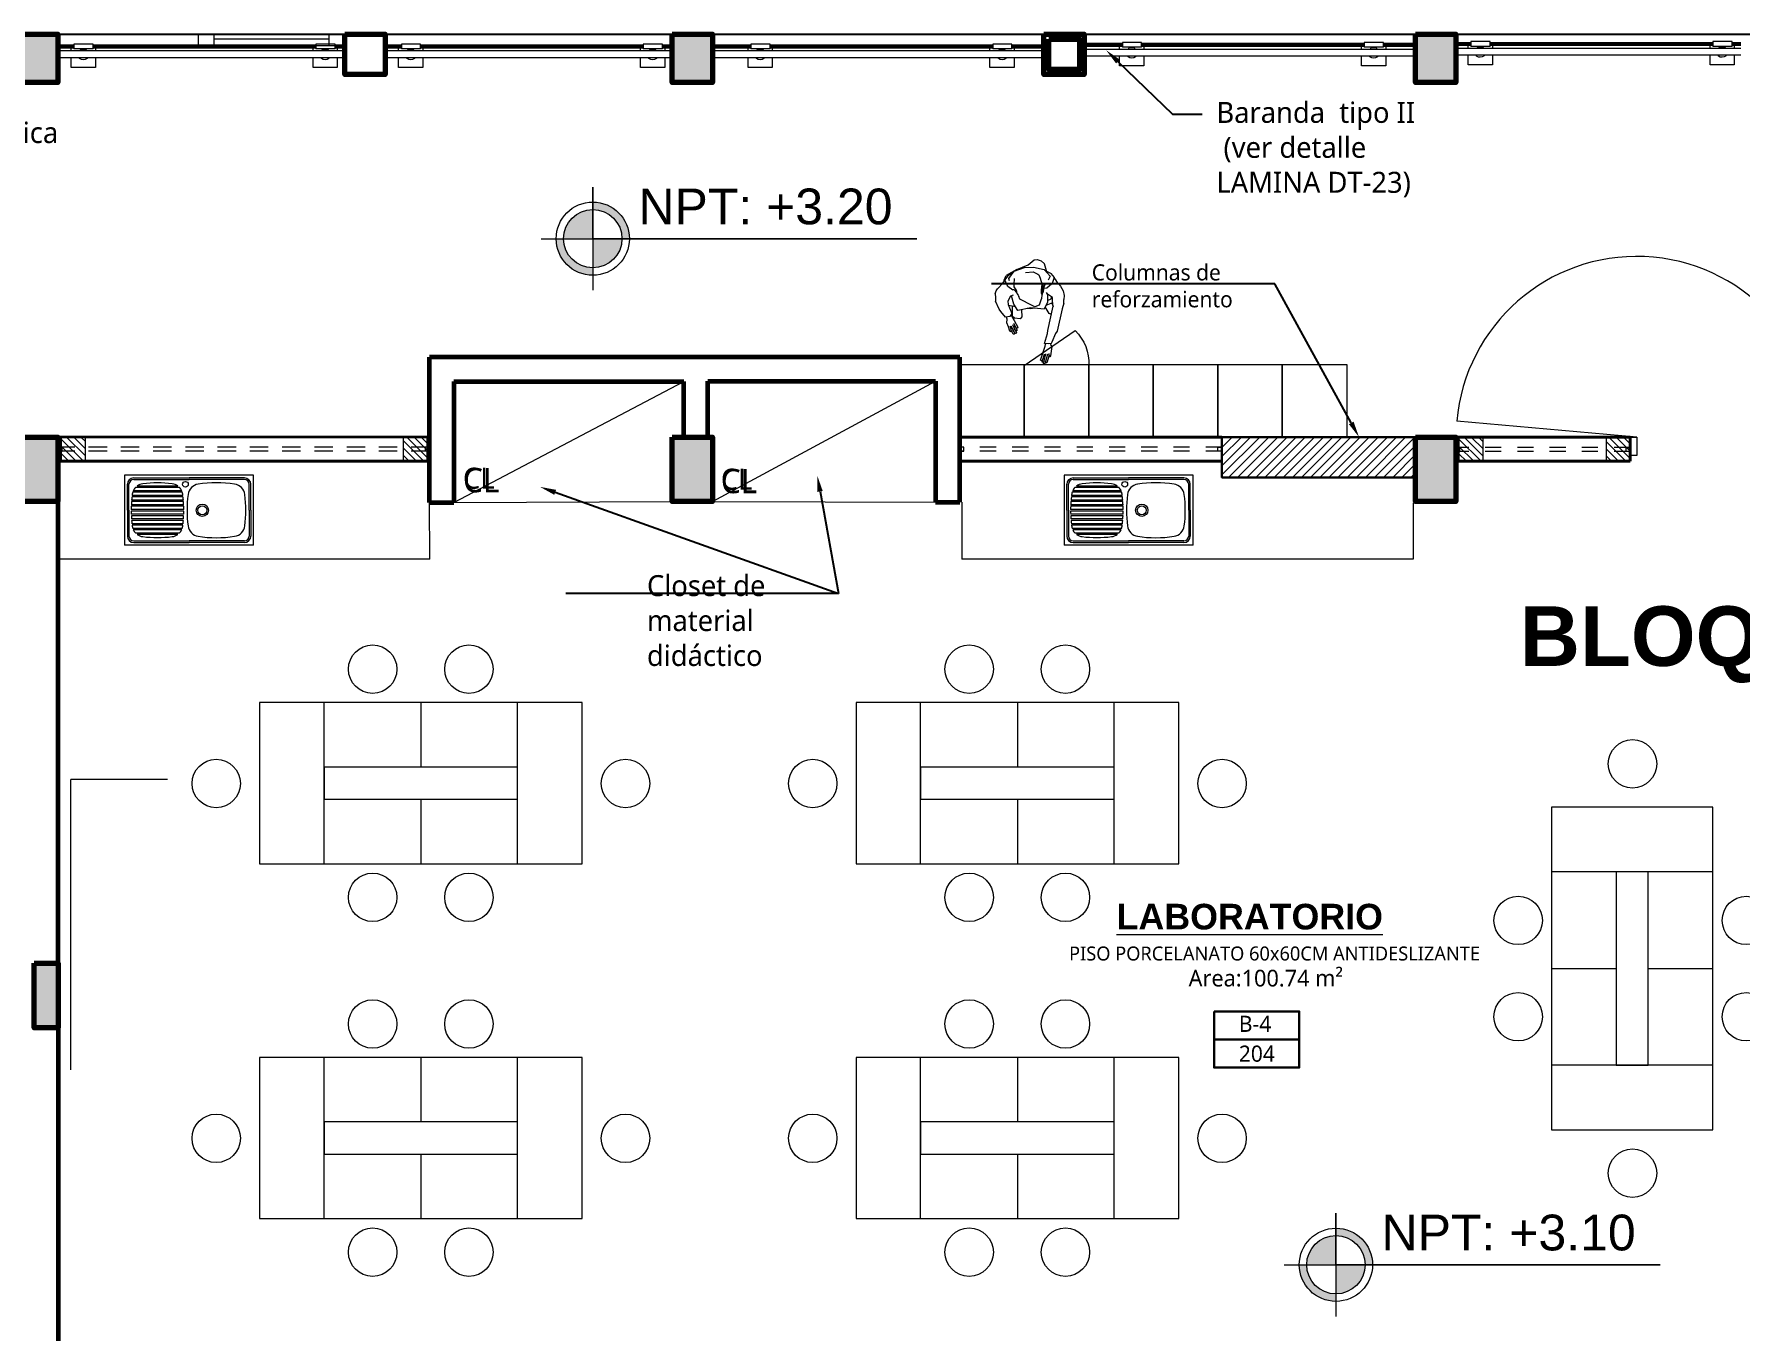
# Model space of a CAD drawing. Header units: metres. Extents: x 28 to 148, y 23 to 113.
# Drawn here: x 97.32 to 107.91, y 39.94 to 47.99 of the extents above; entities that cross this region are included whole.
import ezdxf
from ezdxf import colors
from ezdxf.entities.mleader import LeaderData, LeaderLine
from ezdxf.enums import TextEntityAlignment as Align
from ezdxf.math import Vec2, Vec3

# ---------------------------------------------------------------- set-up
doc = ezdxf.new("R2010")
doc.units = ezdxf.units.M
doc.linetypes.add('DASHED2', pattern=[0.375, 0.25, -0.125])
doc.layers.add('01', color=7, linetype='Continuous', lineweight=5, true_color=0xcc6600)
doc.layers.add('Mobiliario', color=7, linetype='Continuous', lineweight=0, true_color=0x7f7f7f)
for name, color, linetype, lineweight in [('A-FLOR-HRAL', 11, 'Continuous', 9), ('COLUMNAS 50', 32, 'Continuous', 70), ('COLUMNAS REFOR.', 40, 'Continuous', 25), ('COLUMNETASSS', 211, 'Continuous', 20), ('Equipamiento SR', 23, 'Continuous', 0), ('GRAFO 0 BLANCO', 7, 'Continuous', 0), ('GRAFO 02', 7, 'Continuous', 20), ('GRAFO01', 7, 'Continuous', 0), ('letras sr', 7, 'Continuous', 5), ('Mobiliario interno', 251, 'Continuous', 0), ('Muebles', 252, 'Continuous', 0), ('muro bajo', 191, 'Continuous', 40), ('Muros el', 144, 'Continuous', 60), ('PERSONAS', 8, 'Continuous', 0), ('Puertas El', 21, 'Continuous', 15), ('TEXTO 100', 7, 'Continuous', 20), ('TEXTOS-SUBTITULO', 7, 'Continuous', 30), ('Vanos', 140, 'Continuous', 5)]:
    doc.layers.add(name, color=color, linetype=linetype, lineweight=lineweight)
doc.layers.add('perimetroooo', color=3, linetype='Continuous')
doc.styles.add('Generales', font='trebuc.ttf', dxfattribs={"height": 0.1})
doc.styles.add('JOS', font='arial.ttf', dxfattribs={"height": 1})
doc.styles.add('Santa Rosa 1 50', font='trebuc.ttf')
doc.styles.add('TURBO_BASS', font='swisseb.ttf')

# ---------------------------------------------------------------- blocks, each defined once
blk = doc.blocks.new('Barandilla - 50 x 12mm-V72-Nivel 2')
at = {"layer": 'A-FLOR-HRAL'}
for p, q in [((-27, 93), (-88, 93)), ((-88, 93), (-88, 18)), ((-88, 18), (-88, -57)), ((34, 93), (13, 93)), ((25, 3), (25, 34)), ((27, 79), (57, 79)), ((27, 79), (27, -40)), ((57, 79), (57, -40)), ((-88, -57), (-27, -57)), ((13, -57), (34, -57)), ((57, -40), (27, -40))]:
    blk.add_line(p, q, dxfattribs=at)
for centre, radius, start, end in [((-1, 18), 39.4, 144.0345, 215.4043), ((-19, -78), 120, 93.567, 96.3187), ((-19, -78), 120, 68.282, 74.1525), ((-18, 114), 120, 285.3761, 291.1568), ((-18, 114), 120, 263.1201, 265.9881)]:
    blk.add_arc(centre, radius, start, end, dxfattribs=at)
blk = doc.blocks.new('Barandilla - 50 x 12mm-V73-Nivel 2')
at = {"layer": 'A-FLOR-HRAL'}
for p, q in [((-27, 93), (-88, 93)), ((-88, 93), (-88, 18)), ((-88, 18), (-88, -57)), ((34, 93), (13, 93)), ((25, 3), (25, 34)), ((27, 79), (57, 79)), ((27, 79), (27, -40)), ((57, 79), (57, -40)), ((-88, -57), (-27, -57)), ((13, -57), (34, -57)), ((57, -40), (27, -40))]:
    blk.add_line(p, q, dxfattribs=at)
for centre, radius, start, end in [((-1, 18), 39.4, 144.0345, 215.4043), ((-19, -78), 120, 93.584, 96.3187), ((-19, -78), 120, 68.282, 74.185), ((-18, 114), 120, 285.3507, 291.1568), ((-18, 114), 120, 263.1201, 265.9625)]:
    blk.add_arc(centre, radius, start, end, dxfattribs=at)
blk = doc.blocks.new('Barandilla - Barandilla-616438-Nivel 2')
at = {"layer": 'A-FLOR-HRAL'}
for p, q in [((96332, 39643), (96426, 39643)), ((96332, 39635), (96426, 39635)), ((96332, 39633), (96426, 39633)), ((96332, 39625), (96426, 39625)), ((98100, 39605), (96332, 39605)), ((96545, 39643), (97926, 39643)), ((96545, 39635), (97926, 39635)), ((96545, 39633), (97926, 39633)), ((96545, 39625), (97926, 39625)), ((98045, 39643), (98100, 39643)), ((98045, 39635), (98100, 39635)), ((98045, 39633), (98100, 39633)), ((98045, 39625), (98100, 39625)), ((96332, 39565), (98100, 39565))]:
    blk.add_line(p, q, dxfattribs=at)
at = {"extrusion": (0, 0, -1), "zscale": -1, "rotation": 90.00000000000027}
for name, p in [('Barandilla - 50 x 12mm-V73-Nivel 2', (-96466, 39591)), ('Barandilla - 50 x 12mm-V72-Nivel 2', (-97966, 39591))]:
    blk.add_blockref(name, p, dxfattribs=at)
blk = doc.blocks.new('Barandilla - 50 x 12mm-V74-Nivel 2')
at = {"layer": 'A-FLOR-HRAL'}
for p, q in [((-27, 93), (-88, 93)), ((-88, 93), (-88, 18)), ((-88, 18), (-88, -57)), ((34, 93), (13, 93)), ((25, 3), (25, 34)), ((27, 79), (57, 79)), ((27, 79), (27, -40)), ((57, 79), (57, -40)), ((-88, -57), (-27, -57)), ((13, -57), (34, -57)), ((57, -40), (27, -40))]:
    blk.add_line(p, q, dxfattribs=at)
for centre, radius, start, end in [((-1, 18), 39.4, 144.0345, 215.4043), ((-19, -78), 120, 93.5465, 96.3187), ((-19, -78), 120, 68.282, 74.1525), ((-18, 114), 120, 285.3761, 291.1568), ((-18, 114), 120, 263.1201, 266.0073)]:
    blk.add_arc(centre, radius, start, end, dxfattribs=at)
blk = doc.blocks.new('Barandilla - 50 x 12mm-V75-Nivel 2')
at = {"layer": 'A-FLOR-HRAL'}
for p, q in [((-27, 93), (-88, 93)), ((-88, 93), (-88, 18)), ((-88, 18), (-88, -57)), ((34, 93), (13, 93)), ((25, 3), (25, 34)), ((27, 79), (57, 79)), ((27, 79), (27, -40)), ((57, 79), (57, -40)), ((-88, -57), (-27, -57)), ((13, -57), (34, -57)), ((57, -40), (27, -40))]:
    blk.add_line(p, q, dxfattribs=at)
for centre, radius, start, end in [((-1, 18), 39.4, 144.0345, 215.4043), ((-19, -78), 120, 93.584, 96.3187), ((-19, -78), 120, 68.282, 74.204), ((-18, 114), 120, 285.3307, 291.1568), ((-18, 114), 120, 263.1201, 265.9625)]:
    blk.add_arc(centre, radius, start, end, dxfattribs=at)
blk = doc.blocks.new('Barandilla - Barandilla-616492-Nivel 2')
at = {"layer": 'A-FLOR-HRAL'}
for p, q in [((94028, 39638), (94265, 39638)), ((94028, 39630), (94265, 39630)), ((94028, 39628), (94265, 39628)), ((94028, 39620), (94265, 39620)), ((96082, 39600), (94028, 39600)), ((94384, 39638), (95765, 39638)), ((94384, 39630), (95765, 39630)), ((94384, 39628), (95765, 39628)), ((94384, 39620), (95765, 39620)), ((95884, 39638), (96082, 39638)), ((95884, 39630), (96082, 39630)), ((95884, 39628), (96082, 39628)), ((95884, 39620), (96082, 39620)), ((94028, 39560), (96082, 39560))]:
    blk.add_line(p, q, dxfattribs=at)
at = {"extrusion": (0, 0, -1), "zscale": -1, "rotation": 90.00000000000024}
for name, p in [('Barandilla - 50 x 12mm-V75-Nivel 2', (-94305, 39586)), ('Barandilla - 50 x 12mm-V74-Nivel 2', (-95805, 39586))]:
    blk.add_blockref(name, p, dxfattribs=at)
blk = doc.blocks.new('Barandilla - 50 x 12mm-V76-Nivel 2')
at = {"layer": 'A-FLOR-HRAL'}
for p, q in [((-27, 93), (-88, 93)), ((-88, 93), (-88, 18)), ((-88, 18), (-88, -57)), ((34, 93), (13, 93)), ((25, 3), (25, 34)), ((27, 79), (57, 79)), ((27, 79), (27, -40)), ((57, 79), (57, -40)), ((-88, -57), (-27, -57)), ((13, -57), (34, -57)), ((57, -40), (27, -40))]:
    blk.add_line(p, q, dxfattribs=at)
for centre, radius, start, end in [((-1, 18), 39.4, 144.0345, 215.4043), ((-19, -78), 120, 93.5465, 96.3187), ((-19, -78), 120, 68.282, 74.1525), ((-18, 114), 120, 285.3761, 291.1568), ((-18, 114), 120, 263.1201, 266.0073)]:
    blk.add_arc(centre, radius, start, end, dxfattribs=at)
blk = doc.blocks.new('Barandilla - 50 x 12mm-V77-Nivel 2')
at = {"layer": 'A-FLOR-HRAL'}
for p, q in [((-27, 93), (-88, 93)), ((-88, 93), (-88, 18)), ((-88, 18), (-88, -57)), ((34, 93), (13, 93)), ((25, 3), (25, 34)), ((27, 79), (57, 79)), ((27, 79), (27, -40)), ((57, 79), (57, -40)), ((-88, -57), (-27, -57)), ((13, -57), (34, -57)), ((57, -40), (27, -40))]:
    blk.add_line(p, q, dxfattribs=at)
for centre, radius, start, end in [((-1, 18), 39.4, 144.0345, 215.4043), ((-19, -78), 120, 93.584, 96.3187), ((-19, -78), 120, 68.282, 74.204), ((-18, 114), 120, 285.3307, 291.1568), ((-18, 114), 120, 263.1201, 265.9625)]:
    blk.add_arc(centre, radius, start, end, dxfattribs=at)
blk = doc.blocks.new('Barandilla - Barandilla-616548-Nivel 2')
at = {"layer": 'A-FLOR-HRAL'}
for p, q in [((91723, 39628), (91961, 39628)), ((91723, 39620), (91961, 39620)), ((91723, 39618), (91961, 39618)), ((91723, 39610), (91961, 39610)), ((93778, 39590), (91723, 39590)), ((92080, 39628), (93461, 39628)), ((92080, 39620), (93461, 39620)), ((92080, 39618), (93461, 39618)), ((92080, 39610), (93461, 39610)), ((93580, 39628), (93778, 39628)), ((93580, 39620), (93778, 39620)), ((93580, 39618), (93778, 39618)), ((93580, 39610), (93778, 39610)), ((91723, 39550), (93778, 39550))]:
    blk.add_line(p, q, dxfattribs=at)
at = {"extrusion": (0, 0, -1), "zscale": -1, "rotation": 90.00000000000024}
for name, p in [('Barandilla - 50 x 12mm-V77-Nivel 2', (-92001, 39576)), ('Barandilla - 50 x 12mm-V76-Nivel 2', (-93501, 39576))]:
    blk.add_blockref(name, p, dxfattribs=at)
blk = doc.blocks.new('Barandilla - 50 x 12mm-V78-Nivel 2')
at = {"layer": 'A-FLOR-HRAL'}
for p, q in [((-27, 93), (-88, 93)), ((-88, 93), (-88, 18)), ((-88, 18), (-88, -57)), ((34, 93), (13, 93)), ((25, 3), (25, 34)), ((27, 79), (57, 79)), ((27, 79), (27, -40)), ((57, 79), (57, -40)), ((-88, -57), (-27, -57)), ((13, -57), (34, -57)), ((57, -40), (27, -40))]:
    blk.add_line(p, q, dxfattribs=at)
for centre, radius, start, end in [((-1, 18), 39.4, 144.0345, 215.4043), ((-19, -78), 120, 93.566, 96.3187), ((-19, -78), 120, 68.282, 74.1525), ((-18, 114), 120, 285.3761, 291.1568), ((-18, 114), 120, 263.1201, 265.989)]:
    blk.add_arc(centre, radius, start, end, dxfattribs=at)
blk = doc.blocks.new('Barandilla - 50 x 12mm-V79-Nivel 2')
at = {"layer": 'A-FLOR-HRAL'}
for p, q in [((-27, 93), (-88, 93)), ((-88, 93), (-88, 18)), ((-88, 18), (-88, -57)), ((34, 93), (13, 93)), ((25, 3), (25, 34)), ((27, 79), (57, 79)), ((27, 79), (27, -40)), ((57, 79), (57, -40)), ((-88, -57), (-27, -57)), ((13, -57), (34, -57)), ((57, -40), (27, -40))]:
    blk.add_line(p, q, dxfattribs=at)
for centre, radius, start, end in [((-1, 18), 39.4, 144.0345, 215.4043), ((-19, -78), 120, 93.584, 96.3187), ((-19, -78), 120, 68.282, 74.1859), ((-18, 114), 120, 285.3497, 291.1568), ((-18, 114), 120, 263.1201, 265.9625)]:
    blk.add_arc(centre, radius, start, end, dxfattribs=at)
blk = doc.blocks.new('Barandilla - Barandilla-616607-Nivel 2')
at = {"layer": 'A-FLOR-HRAL'}
for p, q in [((89694, 39628), (89794, 39628)), ((89694, 39620), (89794, 39620)), ((89694, 39618), (89794, 39618)), ((89694, 39610), (89794, 39610)), ((91473, 39590), (89694, 39590)), ((89913, 39628), (91294, 39628)), ((89913, 39620), (91294, 39620)), ((89913, 39618), (91294, 39618)), ((89913, 39610), (91294, 39610)), ((91413, 39628), (91473, 39628)), ((91413, 39620), (91473, 39620)), ((91413, 39618), (91473, 39618)), ((91413, 39610), (91473, 39610)), ((89694, 39550), (91473, 39550))]:
    blk.add_line(p, q, dxfattribs=at)
at = {"extrusion": (0, 0, -1), "zscale": -1, "rotation": 90.00000000000027}
for name, p in [('Barandilla - 50 x 12mm-V79-Nivel 2', (-89834, 39576)), ('Barandilla - 50 x 12mm-V78-Nivel 2', (-91334, 39576))]:
    blk.add_blockref(name, p, dxfattribs=at)
blk = doc.blocks.new('Barandilla - 50 x 12mm-V80-Nivel 2')
at = {"layer": 'A-FLOR-HRAL'}
for p, q in [((-27, 93), (-88, 93)), ((-88, 93), (-88, 18)), ((-88, 18), (-88, -57)), ((34, 93), (13, 93)), ((25, 3), (25, 34)), ((27, 79), (57, 79)), ((27, 79), (27, -40)), ((57, 79), (57, -40)), ((-88, -57), (-27, -57)), ((13, -57), (34, -57)), ((57, -40), (27, -40))]:
    blk.add_line(p, q, dxfattribs=at)
for centre, radius, start, end in [((-1, 18), 39.4, 144.0345, 215.4043), ((-19, -78), 120, 93.566, 96.3187), ((-19, -78), 120, 68.282, 74.1525), ((-18, 114), 120, 285.3761, 291.1568), ((-18, 114), 120, 263.1201, 265.989)]:
    blk.add_arc(centre, radius, start, end, dxfattribs=at)
blk = doc.blocks.new('Barandilla - 50 x 12mm-V81-Nivel 2')
at = {"layer": 'A-FLOR-HRAL'}
for p, q in [((-27, 93), (-88, 93)), ((-88, 93), (-88, 18)), ((-88, 18), (-88, -57)), ((34, 93), (13, 93)), ((25, 3), (25, 34)), ((27, 79), (57, 79)), ((27, 79), (27, -40)), ((57, 79), (57, -40)), ((-88, -57), (-27, -57)), ((13, -57), (34, -57)), ((57, -40), (27, -40))]:
    blk.add_line(p, q, dxfattribs=at)
for centre, radius, start, end in [((-1, 18), 39.4, 144.0345, 215.4043), ((-19, -78), 120, 93.584, 96.3187), ((-19, -78), 120, 68.282, 74.1859), ((-18, 114), 120, 285.3497, 291.1568), ((-18, 114), 120, 263.1201, 265.9625)]:
    blk.add_arc(centre, radius, start, end, dxfattribs=at)
blk = doc.blocks.new('Barandilla - Barandilla-616686-Nivel 2')
at = {"layer": 'A-FLOR-HRAL'}
for p, q in [((87664, 39628), (87764, 39628)), ((87664, 39620), (87764, 39620)), ((87664, 39618), (87764, 39618)), ((87664, 39610), (87764, 39610)), ((89444, 39590), (87664, 39590)), ((87883, 39628), (89264, 39628)), ((87883, 39620), (89264, 39620)), ((87883, 39618), (89264, 39618)), ((87883, 39610), (89264, 39610)), ((89383, 39628), (89444, 39628)), ((89383, 39620), (89444, 39620)), ((89383, 39618), (89444, 39618)), ((89383, 39610), (89444, 39610)), ((87664, 39550), (89444, 39550))]:
    blk.add_line(p, q, dxfattribs=at)
at = {"extrusion": (0, 0, -1), "zscale": -1, "rotation": 90.00000000000027}
for name, p in [('Barandilla - 50 x 12mm-V81-Nivel 2', (-87804, 39576)), ('Barandilla - 50 x 12mm-V80-Nivel 2', (-89304, 39576))]:
    blk.add_blockref(name, p, dxfattribs=at)
blk = doc.blocks.new('A$C5A0F33B4')
at = {"layer": 'Puertas El', "linetype": 'Continuous'}
blk.add_line((1.12, 1.16), (1.218, 2.276), dxfattribs=at)
at = {"layer": 'Puertas El', "linetype": 'ByBlock'}
for p, q in [((1.005, 1.16), (1.005, 1.2)), ((1.005, 1.2), (1.12, 1.2)), ((1.12, 1.2), (1.005, 1.2)), ((1.12, 1.2), (1.12, 1.16)), ((1.12, 1.16), (1.005, 1.16)), ((1.005, 0), (1.005, 0.04)), ((1.005, 0.04), (1.12, 0.04)), ((1.12, 0), (1.005, 0)), ((1.12, 0), (1.005, 0)), ((1.12, 0), (1.005, 0)), ((1.12, 0.04), (1.12, 0))]:
    blk.add_line(p, q, dxfattribs=at)
blk.add_arc((1.12, 1.16), 1.12, 270, 85, dxfattribs=at)
blk = doc.blocks.new('LAB')
at = {"layer": 'Mobiliario interno'}
for points in [[(-39.023, -24.003), (-39.023, -25.003), (-37.023, -25.003), (-37.023, -24.003), (-39.023, -24.003)], [(-38.623, -25.003), (-38.623, -24.003)], [(-38.023, -24.003), (-38.023, -24.403)], [(-37.423, -25.003), (-37.423, -24.003)], [(-38.023, -24.603), (-38.023, -25.003)]]:
    blk.add_lwpolyline(points, dxfattribs=at)
blk.add_lwpolyline([(-38.623, -24.403), (-38.623, -24.603), (-37.423, -24.603), (-37.423, -24.403)], close=True, dxfattribs=at)
for centre in [(-38.322, -23.796), (-37.725, -23.796), (-39.292, -24.505), (-36.754, -24.505), (-38.322, -25.211), (-37.725, -25.211)]:
    blk.add_circle(centre, 0.15, dxfattribs=at)
blk = doc.blocks.new('A$C64627D36')
at = {"layer": 'Equipamiento SR'}
for p, q in [((1.133, 1.548), (1.133, 1.113)), ((1.933, 1.548), (1.133, 1.548)), ((1.15, 1.33), (1.15, 1.491)), ((1.16, 1.33), (1.16, 1.491)), ((1.19, 1.531), (1.533, 1.531)), ((1.19, 1.521), (1.533, 1.521)), ((1.876, 1.531), (1.533, 1.531)), ((1.876, 1.521), (1.533, 1.521)), ((1.906, 1.33), (1.906, 1.491)), ((1.916, 1.33), (1.916, 1.491)), ((1.933, 1.113), (1.933, 1.548)), ((1.498, 1.384), (1.176, 1.384)), ((1.498, 1.384), (1.176, 1.384)), ((1.497, 1.393), (1.177, 1.393)), ((1.495, 1.413), (1.179, 1.413)), ((1.495, 1.413), (1.179, 1.413)), ((1.494, 1.422), (1.18, 1.422)), ((1.491, 1.442), (1.183, 1.442)), ((1.487, 1.451), (1.187, 1.451)), ((1.474, 1.471), (1.2, 1.471)), ((1.464, 1.48), (1.21, 1.48)), ((1.15, 1.33), (1.15, 1.17)), ((1.16, 1.33), (1.16, 1.17)), ((1.5, 1.355), (1.174, 1.355)), ((1.5, 1.335), (1.174, 1.335)), ((1.5, 1.325), (1.174, 1.325)), ((1.5, 1.305), (1.174, 1.305)), ((1.499, 1.364), (1.175, 1.364)), ((1.499, 1.296), (1.175, 1.296)), ((1.498, 1.276), (1.176, 1.276)), ((1.498, 1.276), (1.176, 1.276)), ((1.906, 1.33), (1.906, 1.17)), ((1.916, 1.33), (1.916, 1.17)), ((1.497, 1.267), (1.177, 1.267)), ((1.495, 1.247), (1.179, 1.247)), ((1.495, 1.247), (1.179, 1.247)), ((1.494, 1.238), (1.18, 1.238)), ((1.491, 1.218), (1.183, 1.218)), ((1.487, 1.209), (1.187, 1.209)), ((1.474, 1.189), (1.2, 1.189)), ((1.464, 1.18), (1.21, 1.18)), ((1.933, 1.113), (1.133, 1.113)), ((1.19, 1.14), (1.533, 1.14)), ((1.19, 1.13), (1.533, 1.13)), ((1.876, 1.14), (1.533, 1.14)), ((1.876, 1.13), (1.533, 1.13)), ((1.77, 1.113), (1.77, 1.113))]:
    blk.add_line(p, q, dxfattribs=at)
for centre, radius in [((1.51, 1.491), 0.0175), ((1.615, 1.33), 0.038), ((1.615, 1.33), 0.0275)]:
    blk.add_circle(centre, radius, dxfattribs=at)
for centre, radius, start, end in [((1.19, 1.491), 0.04, 90, 180), ((1.19, 1.491), 0.03, 90, 180), ((1.255, 1.42), 0.075, 96.9793, 126.4305), ((1.337, 0.75), 0.75, 83.0207, 96.9793), ((1.419, 1.42), 0.075, 53.5695, 83.0207), ((1.601, 1.418), 0.075, 98.6781, 172.5788), ((1.702, 0.75), 0.75, 81.3219, 98.6781), ((1.804, 1.418), 0.075, 7.4212, 81.3219), ((1.876, 1.491), 0.04, 0, 90), ((1.876, 1.491), 0.03, 0, 90), ((1.924, 1.33), 0.75, 175.8711, 177.4017), ((1.924, 1.33), 0.75, 173.6463, 175.1815), ((1.924, 1.33), 0.75, 172.3671, 172.954), ((1.255, 1.42), 0.075, 162.6678, 172.3671), ((1.255, 1.42), 0.075, 136.7976, 155.2972), ((1.419, 1.42), 0.075, 24.7028, 43.2024), ((1.419, 1.42), 0.075, 7.6329, 17.3322), ((0.75, 1.33), 0.75, 7.046, 7.6329), ((0.75, 1.33), 0.75, 4.8185, 6.3537), ((0.75, 1.33), 0.75, 2.5983, 4.1289), ((2.27, 1.33), 0.75, 172.5788, 187.4212), ((1.135, 1.33), 0.75, 352.5788, 7.4212), ((1.924, 1.33), 0.75, 178.0898, 179.618), ((1.924, 1.33), 0.75, 180.382, 181.9102), ((1.924, 1.33), 0.75, 182.5983, 184.1289), ((0.75, 1.33), 0.75, 355.8711, 357.4017), ((0.75, 1.33), 0.75, 0.382, 1.9102), ((0.75, 1.33), 0.75, 358.0898, 359.618), ((1.19, 1.17), 0.04, 180, 270), ((1.19, 1.17), 0.03, 180, 270), ((1.924, 1.33), 0.75, 184.8185, 186.3537), ((1.924, 1.33), 0.75, 187.046, 187.6329), ((1.255, 1.241), 0.075, 187.6329, 197.3322), ((1.255, 1.241), 0.075, 204.7028, 223.2024), ((1.255, 1.241), 0.075, 233.5695, 263.0207), ((1.337, 1.911), 0.75, 263.0207, 276.9793), ((1.419, 1.241), 0.075, 276.9793, 306.4305), ((1.419, 1.241), 0.075, 316.7976, 335.2972), ((1.419, 1.241), 0.075, 342.6678, 352.3671), ((0.75, 1.33), 0.75, 352.3671, 352.954), ((0.75, 1.33), 0.75, 353.6463, 355.1815), ((1.601, 1.243), 0.075, 187.4212, 261.3219), ((1.702, 1.91), 0.75, 261.3219, 278.6781), ((1.804, 1.243), 0.075, 278.6781, 352.5788), ((1.876, 1.17), 0.04, 270, 0), ((1.876, 1.17), 0.03, 270, 0)]:
    blk.add_arc(centre, radius, start, end, dxfattribs=at)
blk = doc.blocks.new('A$C196F1E11')
at = {"layer": '01', "lineweight": 5}
h = blk.add_hatch(dxfattribs=at)
h.set_pattern_fill('ANSI31', scale=0.01, angle=-90)
h.set_pattern_definition([(315, (-134.044812, -149.728227), (0.0224506403, 0.0224506403), [])])
h.paths.add_polyline_path([(0, 0.15), (0, 0), (0.15, 0), (0.15, 0.15)])
at = {"layer": 'COLUMNETASSS', "color": 7, "lineweight": 5}
blk.add_lwpolyline([(0, 0.15), (0, 0), (0.15, 0), (0.15, 0.15)], close=True, dxfattribs=at)
blk = doc.blocks.new('A$C0F2E3FFB')
at = {"layer": 'PERSONAS'}
for p, q in [((0.326, 0.709), (0.322, 0.706)), ((0.322, 0.706), (0.338, 0.65)), ((0.332, 0.709), (0.326, 0.709)), ((0.336, 0.718), (0.331, 0.716)), ((0.331, 0.716), (0.349, 0.65)), ((0.336, 0.698), (0.332, 0.709)), ((0.341, 0.719), (0.336, 0.718)), ((0.349, 0.696), (0.341, 0.719)), ((0.35, 0.712), (0.346, 0.71)), ((0.346, 0.71), (0.362, 0.65)), ((0.355, 0.712), (0.35, 0.712)), ((0.371, 0.66), (0.355, 0.712)), ((0.316, 0.697), (0.312, 0.693)), ((0.312, 0.693), (0.331, 0.632)), ((0.321, 0.699), (0.316, 0.697)), ((0.331, 0.678), (0.321, 0.699)), ((0.331, 0.632), (0.343, 0.597)), ((0.343, 0.597), (0.346, 0.585)), ((0.372, 0.667), (0.371, 0.648)), ((0.376, 0.67), (0.372, 0.667)), ((0.38, 0.663), (0.376, 0.67)), ((0.384, 0.631), (0.38, 0.663)), ((0.381, 0.588), (0.39, 0.599)), ((0.39, 0.599), (0.384, 0.631)), ((0.1, 0.494), (0.091, 0.465)), ((0.104, 0.497), (0.1, 0.494)), ((0.1, 0.457), (0.106, 0.477)), ((0.11, 0.498), (0.104, 0.497)), ((0.106, 0.477), (0.11, 0.498)), ((0.124, 0.514), (0.107, 0.483)), ((0.108, 0.458), (0.134, 0.51)), ((0.118, 0.448), (0.145, 0.505)), ((0.136, 0.508), (0.121, 0.486)), ((0.129, 0.515), (0.124, 0.514)), ((0.125, 0.439), (0.15, 0.488)), ((0.134, 0.51), (0.129, 0.515)), ((0.141, 0.492), (0.131, 0.475)), ((0.147, 0.473), (0.133, 0.455)), ((0.141, 0.509), (0.136, 0.508)), ((0.145, 0.505), (0.141, 0.509)), ((0.146, 0.492), (0.141, 0.492)), ((0.15, 0.488), (0.146, 0.492)), ((0.152, 0.474), (0.147, 0.473)), ((0.155, 0.467), (0.152, 0.474)), ((0.364, 0.581), (0.339, 0.578)), ((0.339, 0.578), (0.36, 0.51)), ((0.346, 0.585), (0.348, 0.579)), ((0.36, 0.51), (0.362, 0.49)), ((0.362, 0.49), (0.398, 0.322)), ((0.384, 0.578), (0.364, 0.581)), ((0.382, 0.578), (0.381, 0.588)), ((0.39, 0.57), (0.384, 0.578)), ((0.415, 0.509), (0.39, 0.57)), ((0.426, 0.494), (0.415, 0.509)), ((0.461, 0.339), (0.426, 0.494)), ((0.037, 0.358), (0.026, 0.342)), ((0.07, 0.397), (0.037, 0.358)), ((0.099, 0.393), (0.07, 0.397)), ((0.081, 0.411), (0.077, 0.396)), ((0.091, 0.465), (0.08, 0.437)), ((0.08, 0.437), (0.081, 0.411)), ((0.088, 0.31), (0.114, 0.371)), ((0.114, 0.371), (0.099, 0.393)), ((0.106, 0.382), (0.111, 0.389)), ((0.111, 0.389), (0.113, 0.393)), ((0.113, 0.393), (0.129, 0.42)), ((0.132, 0.404), (0.118, 0.392)), ((0.132, 0.404), (0.118, 0.392)), ((0.118, 0.392), (0.118, 0.322)), ((0.118, 0.392), (0.118, 0.322)), ((0.129, 0.42), (0.155, 0.467)), ((0.171, 0.409), (0.132, 0.404)), ((0.171, 0.409), (0.132, 0.404)), ((0.183, 0.394), (0.171, 0.409)), ((0.183, 0.394), (0.171, 0.409)), ((0.18, 0.346), (0.183, 0.394)), ((0.18, 0.346), (0.183, 0.394)), ((0.371, 0.371), (0.344, 0.327)), ((0.388, 0.378), (0.371, 0.371)), ((0.386, 0.377), (0.371, 0.371)), ((0, 0.237), (0.002, 0.262)), ((0, 0.237), (0.005, 0.217)), ((0.026, 0.342), (0.001, 0.288)), ((0.002, 0.263), (0.001, 0.288)), ((0.087, 0.287), (0.088, 0.31)), ((0.105, 0.253), (0.087, 0.287)), ((0.14, 0.327), (0.091, 0.316)), ((0.124, 0.246), (0.105, 0.253)), ((0.127, 0.307), (0.112, 0.251)), ((0.14, 0.327), (0.118, 0.322)), ((0.155, 0.351), (0.127, 0.307)), ((0.148, 0.234), (0.157, 0.245)), ((0.245, 0.333), (0.155, 0.351)), ((0.157, 0.245), (0.162, 0.254)), ((0.168, 0.273), (0.162, 0.254)), ((0.183, 0.28), (0.168, 0.273)), ((0.241, 0.311), (0.183, 0.28)), ((0.245, 0.34), (0.219, 0.338)), ((0.273, 0.327), (0.241, 0.311)), ((0.336, 0.342), (0.245, 0.333)), ((0.269, 0.336), (0.245, 0.34)), ((0.301, 0.315), (0.273, 0.327)), ((0.314, 0.28), (0.301, 0.315)), ((0.318, 0.268), (0.314, 0.28)), ((0.316, 0.231), (0.319, 0.236)), ((0.32, 0.246), (0.318, 0.268)), ((0.319, 0.236), (0.32, 0.246)), ((0.324, 0.23), (0.32, 0.246)), ((0.359, 0.295), (0.336, 0.342)), ((0.395, 0.299), (0.348, 0.317)), ((0.36, 0.239), (0.352, 0.228)), ((0.36, 0.239), (0.359, 0.295)), ((0.394, 0.263), (0.36, 0.239)), ((0.377, 0.275), (0.361, 0.282)), ((0.377, 0.275), (0.361, 0.282)), ((0.384, 0.268), (0.377, 0.275)), ((0.384, 0.268), (0.394, 0.272)), ((0.384, 0.256), (0.384, 0.268)), ((0.389, 0.301), (0.398, 0.324)), ((0.398, 0.322), (0.394, 0.287)), ((0.394, 0.287), (0.394, 0.263)), ((0.394, 0.287), (0.394, 0.287)), ((0.394, 0.287), (0.394, 0.287)), ((0.472, 0.302), (0.461, 0.339)), ((0.468, 0.216), (0.475, 0.248)), ((0.472, 0.302), (0.473, 0.276)), ((0.475, 0.248), (0.473, 0.276)), ((0.005, 0.217), (0.014, 0.203)), ((0.014, 0.203), (0.024, 0.194)), ((0.024, 0.194), (0.044, 0.169)), ((0.044, 0.169), (0.061, 0.152)), ((0.044, 0.169), (0.074, 0.158)), ((0.061, 0.152), (0.06, 0.142)), ((0.06, 0.142), (0.074, 0.11)), ((0.082, 0.176), (0.066, 0.141)), ((0.087, 0.112), (0.066, 0.141)), ((0.086, 0.183), (0.082, 0.176)), ((0.086, 0.183), (0.121, 0.209)), ((0.098, 0.146), (0.093, 0.13)), ((0.093, 0.13), (0.129, 0.081)), ((0.129, 0.21), (0.121, 0.209)), ((0.129, 0.21), (0.147, 0.227)), ((0.143, 0.209), (0.131, 0.188)), ((0.131, 0.188), (0.131, 0.173)), ((0.131, 0.173), (0.133, 0.132)), ((0.143, 0.209), (0.148, 0.234)), ((0.3, 0.106), (0.309, 0.128)), ((0.309, 0.128), (0.321, 0.168)), ((0.315, 0.207), (0.316, 0.231)), ((0.319, 0.192), (0.315, 0.207)), ((0.321, 0.168), (0.319, 0.192)), ((0.33, 0.225), (0.324, 0.23)), ((0.324, 0.207), (0.324, 0.23)), ((0.34, 0.177), (0.324, 0.215)), ((0.33, 0.163), (0.324, 0.207)), ((0.333, 0.199), (0.33, 0.225)), ((0.356, 0.198), (0.333, 0.199)), ((0.345, 0.167), (0.34, 0.177)), ((0.39, 0.167), (0.356, 0.198)), ((0.378, 0.115), (0.365, 0.142)), ((0.382, 0.097), (0.405, 0.123)), ((0.393, 0.159), (0.39, 0.167)), ((0.405, 0.123), (0.393, 0.159)), ((0.404, 0.127), (0.409, 0.133)), ((0.409, 0.133), (0.426, 0.158)), ((0.426, 0.158), (0.438, 0.169)), ((0.438, 0.169), (0.448, 0.183)), ((0.448, 0.183), (0.468, 0.216)), ((0.148, 0.07), (0.074, 0.11)), ((0.121, 0.091), (0.087, 0.112)), ((0.129, 0.081), (0.2, 0.055)), ((0.148, 0.07), (0.226, 0.037)), ((0.197, 0.056), (0.148, 0.07)), ((0.2, 0.055), (0.263, 0.052)), ((0.207, 0.089), (0.26, 0.086)), ((0.226, 0.037), (0.268, 0.003)), ((0.26, 0.086), (0.293, 0.102)), ((0.263, 0.052), (0.337, 0.07)), ((0.268, 0.003), (0.289, 0)), ((0.289, 0), (0.317, 0.01)), ((0.293, 0.102), (0.3, 0.106)), ((0.317, 0.01), (0.34, 0.031)), ((0.337, 0.07), (0.378, 0.115)), ((0.34, 0.073), (0.381, 0.094)), ((0.353, 0.079), (0.34, 0.031)), ((0.381, 0.094), (0.382, 0.097))]:
    blk.add_line(p, q, dxfattribs=at)

msp = doc.modelspace()

# ---------------------------------------------------------------- hatches: boundary and pattern name
at = {"layer": 'GRAFO 0 BLANCO', "true_color": 0x939598}
h = msp.add_hatch(color=252, dxfattribs=at)
h.dxf.hatch_style = 1
h.paths.add_polyline_path([(118.575, 47.988), (118.825, 47.988), (118.825, 47.688), (118.575, 47.688)])
h.paths.add_polyline_path([(114.764, 47.988), (114.514, 47.988), (114.513, 47.588), (114.763, 47.588)])
h.paths.add_polyline_path([(110.174, 47.988), (109.924, 47.988), (109.923, 47.588), (110.173, 47.588)])
h.paths.add_polyline_path([(105.888, 47.988), (106.138, 47.988), (106.138, 47.688), (105.888, 47.688)])
h.paths.add_polyline_path([(101.28, 47.988), (101.53, 47.988), (101.53, 47.688), (101.28, 47.688)])
h.paths.add_polyline_path([(97.221, 47.988), (97.471, 47.988), (97.471, 47.688), (97.221, 47.688)])
h.paths.add_polyline_path([(93.266, 47.988), (93.516, 47.988), (93.516, 47.688), (93.266, 47.688)])
h = msp.add_hatch(color=252, dxfattribs=at)
h.dxf.hatch_style = 1
h.paths.add_polyline_path([(105.888, 45.49), (106.138, 45.49), (106.138, 45.09), (105.888, 45.09)])
h.paths.add_polyline_path([(105.888, 39.396), (106.138, 39.396), (106.138, 38.996), (105.888, 38.996)])
h.paths.add_polyline_path([(101.28, 39.396), (101.53, 39.396), (101.53, 38.996), (101.28, 38.996)])
h.paths.add_polyline_path([(101.28, 45.49), (101.53, 45.49), (101.53, 45.09), (101.28, 45.09)])
h.paths.add_polyline_path([(97.221, 45.49), (97.471, 45.49), (97.471, 45.09), (97.221, 45.09)])
h.paths.add_polyline_path([(97.221, 39.396), (97.471, 39.396), (97.471, 38.996), (97.221, 38.996)])
h.paths.add_polyline_path([(97.323, 42.227), (97.473, 42.227), (97.473, 41.827), (97.323, 41.827)])
h.paths.add_polyline_path([(93.266, 45.49), (93.516, 45.49), (93.516, 45.09), (93.266, 45.09)])
h.paths.add_polyline_path([(93.266, 42.227), (93.416, 42.227), (93.416, 41.827), (93.266, 41.827)])
h.paths.add_polyline_path([(93.266, 39.396), (93.516, 39.396), (93.516, 38.996), (93.266, 38.996)])
at = {"layer": 'Muebles'}
h = msp.add_hatch(dxfattribs=at)
h.set_pattern_fill('ANSI31', color=256, scale=0.32, angle=180)
h.set_pattern_definition([(225, (52.246784, -11.201862), (0.028284271, -0.028284271), [])])
h.paths.add_polyline_path([(104.688, 45.49), (105.888, 45.49), (105.888, 45.24), (104.688, 45.24)])
at = {"layer": 'TEXTO 100', "ltscale": 1.3}
h = msp.add_hatch(color=7, dxfattribs=at)
edge = h.paths.add_edge_path()
edge.add_line((100.968, 46.72), (100.787, 46.72))
edge.add_line((100.787, 46.72), (100.787, 46.539))
edge.add_arc((100.787, 46.72), 0.181, 270, 360)
edge = h.paths.add_edge_path()
edge.add_arc((100.787, 46.72), 0.181, 90, 180)
edge.add_line((100.607, 46.72), (100.787, 46.72))
edge.add_line((100.787, 46.72), (100.787, 46.901))
edge = h.paths.add_edge_path()
edge.add_line((100.787, 46.947), (100.787, 46.901))
edge.add_arc((100.787, 46.72), 0.181, 0, 90, ccw=False)
edge.add_line((100.968, 46.72), (101.014, 46.72))
edge.add_arc((100.787, 46.72), 0.227, 0, 90)
for points in [[(100.607, 46.72), (100.561, 46.72, 0.414214), (100.787, 46.493), (100.787, 46.539, -0.414214)], [(105.214, 40.358), (105.168, 40.358, 0.414214), (105.395, 40.131), (105.395, 40.178, -0.414214)]]:
    msp.add_hatch(color=7, dxfattribs=at).paths.add_polyline_path(points)
h = msp.add_hatch(color=7, dxfattribs=at)
edge = h.paths.add_edge_path()
edge.add_line((105.576, 40.358), (105.395, 40.358))
edge.add_line((105.395, 40.358), (105.395, 40.178))
edge.add_arc((105.395, 40.358), 0.181, 270, 360)
edge = h.paths.add_edge_path()
edge.add_arc((105.395, 40.358), 0.181, 90, 180)
edge.add_line((105.214, 40.358), (105.395, 40.358))
edge.add_line((105.395, 40.358), (105.395, 40.539))
edge = h.paths.add_edge_path()
edge.add_line((105.395, 40.585), (105.395, 40.539))
edge.add_arc((105.395, 40.358), 0.181, 0, 90, ccw=False)
edge.add_line((105.576, 40.358), (105.622, 40.358))
edge.add_arc((105.395, 40.358), 0.227, 0, 90)

# ---------------------------------------------------------------- linework, layer by layer
at = {"color": 9, "true_color": 0xc7c8ca}
msp.add_line((91.857, 47.988), (115.086, 47.988), dxfattribs=at)
at = {"layer": 'COLUMNAS 50', "linetype": 'Continuous'}
for points in [[(97.221, 47.988), (97.471, 47.988), (97.471, 47.688), (97.221, 47.688), (97.221, 47.988)], [(99.25, 47.988), (99.5, 47.988), (99.5, 47.738), (99.25, 47.738), (99.25, 47.988)], [(101.28, 47.988), (101.53, 47.988), (101.53, 47.688), (101.28, 47.688), (101.28, 47.988)], [(103.584, 47.988), (103.834, 47.988), (103.834, 47.738), (103.584, 47.738), (103.584, 47.988)], [(105.888, 47.988), (106.138, 47.988), (106.138, 47.688), (105.888, 47.688), (105.888, 47.988)], [(97.221, 45.49), (97.471, 45.49), (97.471, 45.09), (97.221, 45.09), (97.221, 45.49)], [(101.28, 45.49), (101.53, 45.49), (101.53, 45.09), (101.28, 45.09), (101.28, 45.49)], [(105.888, 45.49), (106.138, 45.49), (106.138, 45.09), (105.888, 45.09), (105.888, 45.49)], [(97.323, 42.227), (97.473, 42.227), (97.473, 41.827), (97.323, 41.827), (97.323, 42.227)]]:
    msp.add_lwpolyline(points, dxfattribs=at)
msp.add_lwpolyline([(103.614, 47.958), (103.804, 47.958), (103.804, 47.768), (103.614, 47.768)], close=True, dxfattribs=at)
at = {"layer": 'COLUMNAS REFOR.', "lineweight": 30}
msp.add_lwpolyline([(104.688, 45.49), (105.888, 45.49), (105.888, 45.24), (104.688, 45.24)], close=True, dxfattribs=at)
at = {"layer": 'Equipamiento SR'}
msp.add_line((103.462, 45.934), (103.778, 46.15), dxfattribs=at)
at = {"layer": 'Equipamiento SR', "linetype": 'Continuous'}
for p, q in [((99.925, 45.085), (101.351, 45.835)), ((101.53, 45.09), (102.912, 45.836)), ((99.925, 45.085), (101.28, 45.09)), ((101.53, 45.09), (102.926, 45.086)), ((99.776, 44.732), (97.472, 44.732)), ((105.873, 44.733), (103.076, 44.733))]:
    msp.add_line(p, q, dxfattribs=at)
at = {"layer": 'Equipamiento SR'}
msp.add_lwpolyline([(103.462, 45.934), (103.778, 46.15, -0.21676), (103.862, 45.934, -1.172573)], format="xyb", dxfattribs=at)
for points in [[(103.062, 45.49), (103.062, 45.94), (103.462, 45.94), (103.462, 45.49)], [(103.462, 45.49), (103.462, 45.94), (103.862, 45.94), (103.862, 45.49)], [(103.862, 45.49), (103.862, 45.94), (104.262, 45.94), (104.262, 45.49)], [(104.262, 45.49), (104.262, 45.94), (104.662, 45.94), (104.662, 45.49)], [(104.662, 45.49), (104.662, 45.94), (105.062, 45.94), (105.062, 45.49)], [(105.062, 45.49), (105.062, 45.94), (105.462, 45.94), (105.462, 45.49)]]:
    msp.add_lwpolyline(points, dxfattribs=at)
at = {"layer": 'Equipamiento SR', "linetype": 'Continuous'}
for points in [[(99.776, 44.732), (99.775, 45.085)], [(103.076, 45.086), (103.076, 44.733)], [(105.873, 45.083), (105.873, 44.733)]]:
    msp.add_lwpolyline(points, dxfattribs=at)
at = {"layer": 'GRAFO 0 BLANCO'}
msp.add_lwpolyline([(93.266, 47.988), (133.208, 47.988), (133.208, 38.996), (93.266, 38.996), (93.266, 47.988)], dxfattribs=at)
at = {"layer": 'GRAFO 0 BLANCO', "color": 1, "lineweight": 30}
msp.add_lwpolyline([(104.64, 41.929), (105.168, 41.929), (105.168, 41.581), (104.64, 41.581)], close=True, dxfattribs=at)
msp.add_lwpolyline([(105.168, 41.755), (104.64, 41.755)], dxfattribs=at)
at = {"layer": 'GRAFO 02', "color": 7, "linetype": 'Continuous', "lineweight": 9}
for points in [[(98.44, 47.988), (98.34, 47.988), (98.34, 47.918), (98.44, 47.918)], [(99.25, 47.988), (99.15, 47.988), (99.15, 47.918), (99.25, 47.918)]]:
    msp.add_lwpolyline(points, close=True, dxfattribs=at)
at = {"layer": 'GRAFO 02', "color": 7, "linetype": 'Continuous', "lineweight": 9, "flags": 128}
for points in [[(99.15, 47.957), (98.44, 47.957)], [(98.44, 47.918), (99.15, 47.918)]]:
    msp.add_lwpolyline(points, dxfattribs=at)
at = {"layer": 'Mobiliario', "linetype": 'Continuous'}
for p in [(97.55, 41.566), (98.151, 43.366)]:
    msp.add_line(p, (97.55, 43.366), dxfattribs=at)
at = {"layer": 'muro bajo', "linetype": 'Continuous'}
for p, q in [((99.775, 45.491), (97.471, 45.49)), ((104.688, 45.49), (103.062, 45.49)), ((107.22, 45.49), (106.138, 45.49)), ((107.22, 45.49), (107.22, 45.34)), ((107.22, 45.49), (107.22, 45.34)), ((107.22, 45.4), (107.22, 45.425)), ((97.471, 45.34), (99.775, 45.341)), ((104.688, 45.34), (103.062, 45.34)), ((107.22, 45.34), (106.138, 45.34))]:
    msp.add_line(p, q, dxfattribs=at)
msp.add_lwpolyline([(107.22, 45.484), (107.22, 45.34)], dxfattribs=at)
at = {"layer": 'Muros el', "ltscale": 0.05}
for p, q in [((103.062, 45.986), (99.775, 45.985)), ((99.775, 45.085), (99.775, 45.985)), ((103.062, 45.086), (103.062, 45.986)), ((99.925, 45.835), (101.351, 45.835)), ((99.925, 45.835), (99.925, 45.085)), ((101.351, 45.485), (101.351, 45.835)), ((101.501, 45.836), (102.912, 45.836)), ((101.501, 45.485), (101.501, 45.836)), ((102.912, 45.836), (102.912, 45.086)), ((99.775, 45.085), (99.925, 45.085)), ((102.912, 45.086), (103.062, 45.086)), ((97.474, 39.393), (97.475, 41.827))]:
    msp.add_line(p, q, dxfattribs=at)
msp.add_lwpolyline([(97.473, 42.227), (97.473, 45.09)], dxfattribs=at)
at = {"layer": 'TEXTO 100', "color": 7, "ltscale": 1.3}
for points in [[(100.467, 46.72), (102.797, 46.72), (100.787, 46.72), (100.787, 47.04), (100.787, 46.4)], [(105.075, 40.358), (107.405, 40.358), (105.395, 40.358), (105.395, 40.678), (105.395, 40.038)]]:
    msp.add_lwpolyline(points, dxfattribs=at)
for centre, radius in [((100.787, 46.72), 0.227), ((100.787, 46.72), 0.181), ((105.395, 40.358), 0.227), ((105.395, 40.358), 0.181)]:
    msp.add_circle(centre, radius, dxfattribs=at)
at = {"layer": 'Vanos', "linetype": 'Continuous'}
for p, q in [((97.471, 45.49), (99.761, 45.491)), ((103.087, 45.428), (103.062, 45.428)), ((103.062, 45.403), (103.087, 45.403)), ((103.087, 45.403), (103.087, 45.428)), ((104.663, 45.403), (104.663, 45.428)), ((104.663, 45.428), (104.688, 45.428)), ((104.688, 45.403), (104.663, 45.403)), ((107.22, 45.49), (106.138, 45.49)), ((106.138, 45.34), (107.22, 45.34)), ((107.22, 45.34), (106.138, 45.34))]:
    msp.add_line(p, q, dxfattribs=at)
at = {"layer": 'Vanos', "linetype": 'DASHED2', "ltscale": 0.3}
for p, q in [((97.471, 45.441), (97.471, 45.466)), ((97.471, 45.441), (97.471, 45.466)), ((97.496, 45.428), (97.471, 45.428)), ((99.775, 45.428), (97.471, 45.428)), ((97.496, 45.428), (97.471, 45.428)), ((99.761, 45.428), (97.471, 45.428)), ((97.471, 45.403), (97.496, 45.403)), ((99.775, 45.403), (97.471, 45.403)), ((97.471, 45.403), (97.496, 45.403)), ((99.761, 45.403), (97.471, 45.403)), ((97.496, 45.403), (97.496, 45.428)), ((99.75, 45.403), (99.75, 45.428)), ((104.688, 45.428), (103.062, 45.428)), ((104.688, 45.403), (103.062, 45.403)), ((106.138, 45.4), (106.138, 45.425)), ((106.163, 45.425), (106.138, 45.425)), ((107.22, 45.425), (106.138, 45.425)), ((106.163, 45.4), (106.163, 45.425)), ((107.195, 45.4), (107.195, 45.425)), ((107.195, 45.425), (107.22, 45.425)), ((106.138, 45.4), (106.163, 45.4)), ((107.22, 45.4), (106.138, 45.4)), ((107.22, 45.4), (107.195, 45.4))]:
    msp.add_line(p, q, dxfattribs=at)

# ---------------------------------------------------------------- block references
at = {"xscale": -0.9000000000000002, "yscale": 0.9000000000000002, "zscale": 0.9000000000000002, "rotation": 180}
msp.add_blockref('A$C0F2E3FFB', (103.283, 46.591), dxfattribs=at)
at = {"layer": 'A-FLOR-HRAL', "xscale": 0.001, "yscale": 0.001, "zscale": 0.001}
for name in ['Barandilla - Barandilla-616438-Nivel 2', 'Barandilla - Barandilla-616686-Nivel 2', 'Barandilla - Barandilla-616607-Nivel 2', 'Barandilla - Barandilla-616548-Nivel 2', 'Barandilla - Barandilla-616492-Nivel 2']:
    msp.add_blockref(name, (9.806, 8.294), dxfattribs=at)
at = {"layer": 'Equipamiento SR', "rotation": 90.00000000000001}
msp.add_blockref('A$C5A0F33B4', (108.42, 44.37), dxfattribs=at)
at = {"layer": 'Equipamiento SR'}
msp.add_blockref('A$C64627D36', (96.751, 43.706), dxfattribs=at)
at = {"layer": 'Mobiliario', "linetype": 'Continuous', "rotation": 90}
msp.add_blockref('LAB', (82.729, 80.218), dxfattribs=at)
at = {"layer": 'Mobiliario', "linetype": 'Continuous'}
msp.add_blockref('LAB', (137.744, 65.647), dxfattribs=at)
at = {"layer": 'Mobiliario interno'}
for name, p in [('A$C64627D36', (102.576, 43.706)), ('LAB', (137.744, 67.847)), ('LAB', (141.443, 67.847)), ('LAB', (141.443, 65.647))]:
    msp.add_blockref(name, p, dxfattribs=at)
at = {"layer": 'perimetroooo', "color": 2}
for p in [(97.491, 45.34), (99.611, 45.34), (106.158, 45.34), (107.07, 45.34)]:
    msp.add_blockref('A$C196F1E11', p, dxfattribs=at)

# ---------------------------------------------------------------- texts
at = {"layer": 'GRAFO01', "style": 'JOS'}
for s, p in [('NPT: +3.20', (101.07, 46.809)), ('NPT: +3.10', (105.678, 40.447))]:
    msp.add_text(s, height=0.2218, rotation=0, dxfattribs=at).set_placement(p)
at = {"layer": 'letras sr', "attachment_point": 1, "style": 'Santa Rosa 1 50'}
for s, width, insert, char_height in [('\\pi0.78512;{\\fSwis721 Ex BT|b1|i0|c0|p34;\\LLABORATORIO\\P\\pi0.49038;\\fTrebuchet MS|b0|i0|c0|p34;\\H0.54545x;\\lPISO PORCELANATO 60x60CM ANTIDESLIZANTE\\H1.1917x;\\P\\pi1.2315;Area:100.74 m²}', 3.44388, (103.25, 42.596), 0.15884), ('B-4', 0.5528, (104.793, 41.902), 0.1), ('204', 0.5528, (104.793, 41.717), 0.1)]:
    msp.add_mtext_dynamic_manual_height_columns(s, width=width, gutter_width=1, heights=[0], dxfattribs=dict(at, insert=insert, char_height=char_height))
at = {"layer": 'Mobiliario', "linetype": 'Continuous', "attachment_point": 1, "style": 'Santa Rosa 1 50'}
for insert, char_height in [((99.982, 45.3), 0.13), ((99.982, 45.298), 0.15), ((101.581, 45.294), 0.13), ((101.581, 45.292), 0.15)]:
    msp.add_mtext_dynamic_manual_height_columns('CL', width=0.51163, gutter_width=1, heights=[0], dxfattribs=dict(at, insert=insert, char_height=char_height))
at = {"layer": 'TEXTOS-SUBTITULO', "style": 'TURBO_BASS'}
msp.add_text('BLOQUE  4', height=0.3697, dxfattribs=at).set_placement((107.927, 44.071, 0), align=Align.CENTER)

# ---------------------------------------------------------------- leaders
at = {"layer": 'letras sr'}
ml = msp.add_multileader_mtext('Standard', dxfattribs=at)
ml.set_content('{\\H1.13043x;Baranda  tipo II\\P (ver detalle\\PLAMINA DT-23)} ', color=256, style='Generales')
ml.set_leader_properties()
ml.build(insert=Vec2(0, 0))
ml.multileader.update_dxf_attribs({"text_right_attachment_type": 6, "dogleg_length": 0.36, "arrow_head_size": 0.1})
ctx = ml.context
ctx.base_point, ctx.char_height, ctx.arrow_head_size, ctx.landing_gap_size, ctx.plane_origin = Vec3(104.564, 47.492), 0.115, 0.1, 0.09, Vec3(103.723, 47.255)
ctx.right_attachment = 6
notes = []
notes.append((ctx, [(0, (1, 1, 0), (104.382, 47.492), (1, 0), 0.183, [(0, [(103.971, 47.888)], 0, [])])]))
ctx.mtext.insert, ctx.mtext.flow_direction = Vec3(104.654, 47.568), 5
ml = msp.add_multileader_mtext('Standard', dxfattribs=at)
ml.set_content('Columna metálica 25x25cm', color=256, style='Generales')
ml.set_leader_properties()
ml.build(insert=Vec2(0, 0))
ml.multileader.update_dxf_attribs({"text_right_attachment_type": 6, "dogleg_length": 0.183, "arrow_head_size": 0.1})
ctx = ml.context
ctx.base_point, ctx.char_height, ctx.arrow_head_size, ctx.landing_gap_size, ctx.plane_origin = Vec3(95.949, 47.377), 0.13, 0.1, 0.09, Vec3(95.505, 48.89)
ctx.right_attachment = 6
notes.append((ctx, [(0, (1, 1, 0), (95.766, 47.377), (1, 0), 0.183, [(0, [(95.494, 47.738)], 0, [])])]))
ctx.mtext.insert, ctx.mtext.width, ctx.mtext.flow_direction = Vec3(96.039, 47.443), 1.75326, 5
ml = msp.add_multileader_mtext('Standard', dxfattribs=at)
ml.set_content('Columnas de reforzamiento', color=256, style='Generales')
ml.set_leader_properties()
ml.build(insert=Vec2(0, 0))
ml.multileader.update_dxf_attribs({"text_right_attachment_type": 6, "dogleg_length": 0.36, "arrow_head_size": 0.1})
ctx = ml.context
ctx.base_point, ctx.char_height, ctx.arrow_head_size, ctx.landing_gap_size, ctx.plane_origin = Vec3(103.791, 46.51), 0.1, 0.1, 0.09, Vec3(105.353, 46.968)
ctx.right_attachment = 6
notes.append((ctx, [(1, (1, 1, 0), (105.017, 46.441), (-1, 0), 0.183, [(0, [(105.538, 45.49)], 0, [])])]))
ctx.mtext.insert, ctx.mtext.width, ctx.mtext.flow_direction = Vec3(103.881, 46.561), 1.46918, 5
ml = msp.add_multileader_mtext('Standard', dxfattribs=at)
ml.set_content('{\\H1.13043x;Closet de material  didáctico\\H0.76924x;\\P} ', color=256, style='Generales')
ml.set_leader_properties()
ml.build(insert=Vec2(0, 0))
ml.multileader.update_dxf_attribs({"text_right_attachment_type": 6, "dogleg_length": 0.36, "arrow_head_size": 0.1})
ctx = ml.context
ctx.base_point, ctx.char_height, ctx.arrow_head_size, ctx.landing_gap_size, ctx.plane_origin = Vec3(101.033, 44.576), 0.115, 0.1, 0.09, Vec3(100.15, 45.209)
ctx.right_attachment = 6
notes.append((ctx, [(1, (1, 1, 0), (102.31, 44.519), (-1, 0), 0.36, [(0, [(100.46, 45.181)], 0, []), (1, [(102.179, 45.251)], 0, [])])]))
ctx.mtext.insert, ctx.mtext.width, ctx.mtext.flow_direction = Vec3(101.123, 44.634), 1.22852, 5
for ctx, leaders in notes:
    for number, flags, end, landing, length, lines in leaders:
        leader = LeaderData()
        leader.index, (leader.has_last_leader_line, leader.has_dogleg_vector, leader.attachment_direction) = number, flags
        leader.last_leader_point, leader.dogleg_vector, leader.dogleg_length = Vec3(end), Vec3(landing), length
        for number, points, colour, breaks in lines:
            line = LeaderLine()
            line.index, line.vertices, line.color, line.breaks = number, Vec3.list(points), colors.encode_raw_color(colour), breaks
            leader.lines.append(line)
        ctx.leaders.append(leader)

doc.saveas('drawing.dxf')
